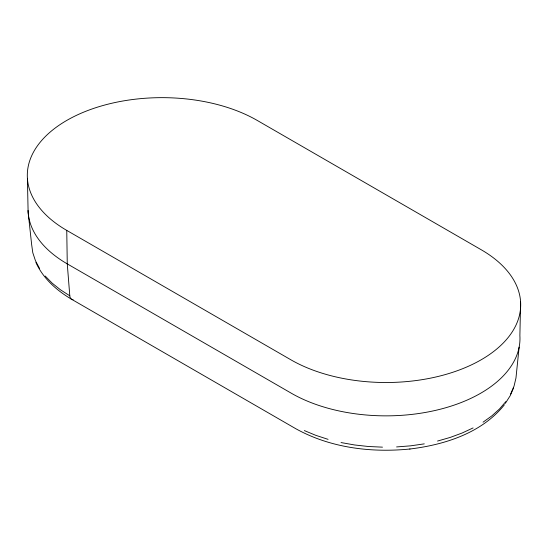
<?xml version="1.0" encoding="UTF-8"?>
<svg xmlns="http://www.w3.org/2000/svg" width="548" height="548" viewBox="0 0 548 548"><rect width="100%" height="100%" fill="white"/><g stroke="black" fill="none" stroke-linecap="round" stroke-linejoin="round"><path stroke-width="0.82" d="M520.6 301.838L519.881 335.623A133.965 77.343 0 0 1 439.578 409.404A133.965 77.343 0 0 1 291.283 393.204L67.267 263.876A133.965 77.343 0 0 1 28.044 210.425M519.127 347.179L515.963 378.017L514.058 386.093L510.654 394.005M513.599 387.826L510.202 395.704L505.352 403.328M505.783 401.65L499.509 408.959L491.905 415.822L483.062 422.179M504.448 404.739C481.808 433.023 444.777 444.757 410.034 448.997C371.195 452.908 330.355 447.887 295.858 428.755L71.85 299.42C56.876 290.632 43.121 278.555 35.915 262.458M473.082 427.94L462.074 433.043L450.182 437.434L437.53 441.058M424.282 443.866L410.575 445.839L396.588 446.935M409.692 449.018L410.034 448.997M382.477 447.154L368.407 446.497L354.542 444.962L341.041 442.565M328.074 439.345L315.785 435.331L304.318 430.577M66.753 230.4L290.769 359.735A134.685 77.761 0 0 0 481.247 359.735A134.685 77.761 0 0 0 481.247 249.765L257.231 120.43A134.685 77.761 0 0 0 66.753 120.43A134.685 77.761 0 0 0 66.753 230.4L67.267 263.876L69.795 295.804A9.049 5.227 -60 0 0 73.131 299.735M69.795 295.804L60.369 289.734L52.129 283.117L45.183 276.021M39.607 268.534L35.462 260.738L32.798 252.738L31.654 244.614L28.119 212.076L27.4 178.319"/></g></svg>
